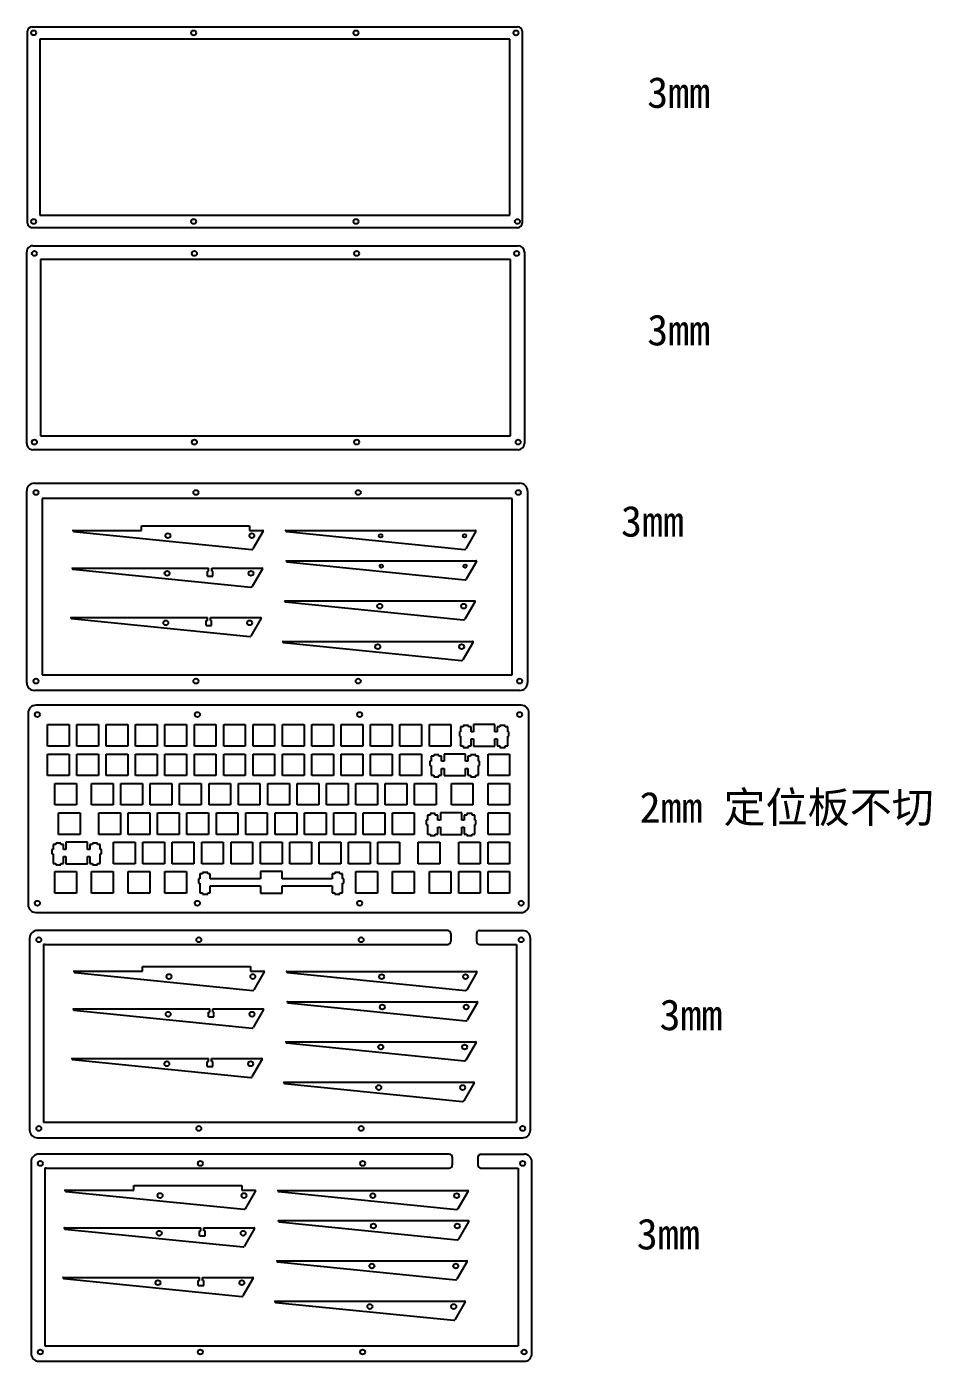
# Model space of a CAD drawing. Extents: x -401 to 1070, y -422 to 1263.
# Drawn here: x 0 to 586, y 398 to 1263 of the extents above; entities that cross this region are included whole.
import ezdxf

# ---------------------------------------------------------------- set-up
doc = ezdxf.new("R2010")
doc.units = 0
doc.header["$MEASUREMENT"] = 0

msp = doc.modelspace()

# ---------------------------------------------------------------- linework, layer by layer
at = {"color": 0}
for p, q in [((0.1, 1135.69), (0.1, 1260)), ((3.1, 1263), (317.91, 1263)), ((8.1, 1255), (8.1, 1197.85)), ((312.9, 1255), (8.1, 1255)), ((312.9, 1140.7), (312.9, 1255)), ((320.91, 1260), (320.91, 1135.69)), ((8.1, 1197.85), (8.1, 1197.85)), ((8.1, 1197.85), (8.1, 1159.75)), ((8.1, 1159.75), (8.1, 1159.75)), ((8.1, 1159.75), (8.1, 1140.7)), ((8.1, 1140.7), (312.9, 1140.7)), ((317.91, 1132.69), (3.1, 1132.69)), ((8.57, 1112), (8.57, 1054.85)), ((313.37, 1112), (8.57, 1112)), ((313.37, 997.7), (313.37, 1112)), ((8.57, 1054.85), (8.57, 1054.85)), ((8.57, 1054.85), (8.57, 1016.75)), ((8.57, 1016.75), (8.57, 1016.75)), ((8.57, 1016.75), (8.57, 997.7)), ((8.57, 997.7), (313.37, 997.7)), ((9.57, 957), (9.57, 899.85)), ((314.37, 957), (9.57, 957)), ((314.37, 842.7), (314.37, 957)), ((9.57, 899.85), (9.57, 899.85)), ((9.57, 899.85), (9.57, 861.75)), ((9.57, 861.75), (9.57, 861.75)), ((9.57, 861.75), (9.57, 842.7)), ((9.57, 842.7), (314.37, 842.7)), ((13.05, 810.47), (27.04, 810.47)), ((13.05, 796.48), (13.05, 810.47)), ((27.04, 810.47), (27.04, 796.48)), ((32.1, 810.47), (46.09, 810.47)), ((32.1, 796.48), (32.1, 810.47)), ((46.09, 810.47), (46.09, 796.48)), ((51.15, 810.47), (65.14, 810.47)), ((51.15, 796.48), (51.15, 810.47)), ((65.14, 810.47), (65.14, 796.48)), ((70.2, 810.47), (84.19, 810.47)), ((70.2, 796.48), (70.2, 810.47)), ((84.19, 810.47), (84.19, 796.48)), ((89.25, 810.47), (103.24, 810.47)), ((89.25, 796.48), (89.25, 810.47)), ((103.24, 810.47), (103.24, 796.48)), ((108.3, 810.47), (122.29, 810.47)), ((108.3, 796.48), (108.3, 810.47)), ((122.29, 810.47), (122.29, 796.48)), ((127.35, 810.47), (141.34, 810.47)), ((127.35, 796.48), (127.35, 810.47)), ((141.34, 810.47), (141.34, 796.48)), ((146.4, 810.47), (160.39, 810.47)), ((146.4, 796.48), (146.4, 810.47)), ((160.39, 810.47), (160.39, 796.48)), ((165.45, 810.47), (179.44, 810.47)), ((165.45, 796.48), (165.45, 810.47)), ((179.44, 810.47), (179.44, 796.48)), ((184.5, 810.47), (198.49, 810.47)), ((184.5, 796.48), (184.5, 810.47)), ((198.49, 810.47), (198.49, 796.48)), ((203.55, 810.47), (217.54, 810.47)), ((203.55, 796.48), (203.55, 810.47)), ((217.54, 810.47), (217.54, 796.48)), ((222.6, 810.47), (236.59, 810.47)), ((222.6, 796.48), (222.6, 810.47)), ((236.59, 810.47), (236.59, 796.48)), ((241.65, 810.47), (255.64, 810.47)), ((241.65, 796.48), (241.65, 810.47)), ((255.64, 810.47), (255.64, 796.48)), ((260.7, 810.47), (274.69, 810.47)), ((260.7, 796.48), (260.7, 810.47)), ((274.69, 810.47), (274.69, 796.48)), ((281, 805.77), (280.17, 805.77)), ((280.17, 805.77), (280.17, 802.98)), ((282.72, 809), (281, 809)), ((281, 809), (281, 805.77)), ((286.01, 809.92), (282.72, 809.92)), ((282.72, 809.92), (282.72, 809)), ((286.01, 809), (286.01, 809.92)), ((287.74, 809), (286.01, 809)), ((287.74, 805.77), (287.74, 809)), ((289.27, 805.77), (287.74, 805.77)), ((289.27, 810.47), (289.27, 805.77)), ((303.26, 810.47), (289.27, 810.47)), ((303.26, 805.77), (303.26, 810.47)), ((304.8, 805.77), (303.26, 805.77)), ((306.52, 809), (304.8, 809)), ((304.8, 809), (304.8, 805.77)), ((309.81, 809.92), (306.52, 809.92)), ((306.52, 809.92), (306.52, 809)), ((309.81, 809), (309.81, 809.92)), ((311.54, 809), (309.81, 809)), ((311.54, 805.77), (311.54, 809)), ((312.36, 805.77), (311.54, 805.77)), ((312.36, 802.98), (312.36, 805.77)), ((27.04, 796.48), (13.05, 796.48)), ((46.09, 796.48), (32.1, 796.48)), ((65.14, 796.48), (51.15, 796.48)), ((84.19, 796.48), (70.2, 796.48)), ((103.24, 796.48), (89.25, 796.48)), ((122.29, 796.48), (108.3, 796.48)), ((141.34, 796.48), (127.35, 796.48)), ((160.39, 796.48), (146.4, 796.48)), ((179.44, 796.48), (165.45, 796.48)), ((198.49, 796.48), (184.5, 796.48)), ((217.54, 796.48), (203.55, 796.48)), ((236.59, 796.48), (222.6, 796.48)), ((255.64, 796.48), (241.65, 796.48)), ((274.69, 796.48), (260.7, 796.48)), ((280.17, 802.98), (281, 802.98)), ((281, 802.98), (281, 796.71)), ((281, 796.71), (282.72, 796.71)), ((282.72, 796.71), (282.72, 795.73)), ((286.01, 795.73), (286.01, 796.71)), ((286.01, 796.71), (287.74, 796.71)), ((287.74, 796.71), (287.74, 801.18)), ((287.74, 801.18), (289.27, 801.18)), ((289.27, 801.18), (289.27, 796.48)), ((289.27, 796.48), (303.26, 796.48)), ((303.26, 796.48), (303.26, 801.18)), ((303.26, 801.18), (304.8, 801.18)), ((304.8, 801.18), (304.8, 796.71)), ((304.8, 796.71), (306.52, 796.71)), ((306.52, 796.71), (306.52, 795.73)), ((309.81, 795.73), (309.81, 796.71)), ((309.81, 796.71), (311.54, 796.71)), ((311.54, 796.71), (311.54, 802.98)), ((311.54, 802.98), (312.36, 802.98)), ((13.05, 791.42), (27.04, 791.42)), ((13.05, 777.43), (13.05, 791.42)), ((27.04, 791.42), (27.04, 777.43)), ((32.1, 791.42), (46.09, 791.42)), ((32.1, 777.43), (32.1, 791.42)), ((46.09, 791.42), (46.09, 777.43)), ((51.15, 791.42), (65.14, 791.42)), ((51.15, 777.43), (51.15, 791.42)), ((65.14, 791.42), (65.14, 777.43)), ((70.2, 791.42), (84.19, 791.42)), ((70.2, 777.43), (70.2, 791.42)), ((84.19, 791.42), (84.19, 777.43)), ((89.25, 791.42), (103.24, 791.42)), ((89.25, 777.43), (89.25, 791.42)), ((103.24, 791.42), (103.24, 777.43)), ((108.3, 791.42), (122.29, 791.42)), ((108.3, 777.43), (108.3, 791.42)), ((122.29, 791.42), (122.29, 777.43)), ((127.35, 791.42), (141.34, 791.42)), ((127.35, 777.43), (127.35, 791.42)), ((141.34, 791.42), (141.34, 777.43)), ((146.4, 791.42), (160.39, 791.42)), ((146.4, 777.43), (146.4, 791.42)), ((160.39, 791.42), (160.39, 777.43)), ((165.45, 791.42), (179.44, 791.42)), ((165.45, 777.43), (165.45, 791.42)), ((179.44, 791.42), (179.44, 777.43)), ((184.5, 791.42), (198.49, 791.42)), ((184.5, 777.43), (184.5, 791.42)), ((198.49, 791.42), (198.49, 777.43)), ((203.55, 791.42), (217.54, 791.42)), ((203.55, 777.43), (203.55, 791.42)), ((217.54, 791.42), (217.54, 777.43)), ((222.6, 791.42), (236.59, 791.42)), ((222.6, 777.43), (222.6, 791.42)), ((236.59, 791.42), (236.59, 777.43)), ((241.65, 791.42), (255.64, 791.42)), ((241.65, 777.43), (241.65, 791.42)), ((255.64, 791.42), (255.64, 777.43)), ((263.67, 789.95), (261.95, 789.95)), ((261.95, 789.95), (261.95, 786.72)), ((266.96, 790.87), (263.67, 790.87)), ((263.67, 790.87), (263.67, 789.95)), ((266.96, 789.95), (266.96, 790.87)), ((268.69, 789.95), (266.96, 789.95)), ((268.69, 786.72), (268.69, 789.95)), ((270.22, 791.42), (270.22, 786.72)), ((284.21, 791.42), (270.22, 791.42)), ((282.72, 795.73), (286.01, 795.73)), ((284.21, 786.72), (284.21, 791.42)), ((287.47, 789.95), (285.75, 789.95)), ((285.75, 789.95), (285.75, 786.72)), ((290.76, 790.87), (287.47, 790.87)), ((287.47, 790.87), (287.47, 789.95)), ((290.76, 789.95), (290.76, 790.87)), ((292.49, 789.95), (290.76, 789.95)), ((292.49, 786.72), (292.49, 789.95)), ((298.8, 791.42), (312.79, 791.42)), ((298.8, 777.43), (298.8, 791.42)), ((306.52, 795.73), (309.81, 795.73)), ((312.79, 791.42), (312.79, 777.43)), ((261.95, 786.72), (261.12, 786.72)), ((261.12, 786.72), (261.12, 783.93)), ((261.12, 783.93), (261.95, 783.93)), ((261.95, 783.93), (261.95, 777.66)), ((270.22, 786.72), (268.69, 786.72)), ((268.69, 777.66), (268.69, 782.13)), ((268.69, 782.13), (270.22, 782.13)), ((270.22, 782.13), (270.22, 777.43)), ((285.75, 786.72), (284.21, 786.72)), ((284.21, 777.43), (284.21, 782.13)), ((284.21, 782.13), (285.75, 782.13)), ((285.75, 782.13), (285.75, 777.66)), ((293.31, 786.72), (292.49, 786.72)), ((292.49, 777.66), (292.49, 783.93)), ((292.49, 783.93), (293.31, 783.93)), ((293.31, 783.93), (293.31, 786.72)), ((27.04, 777.43), (13.05, 777.43)), ((17.81, 772.37), (31.8, 772.37)), ((17.81, 758.38), (17.81, 772.37)), ((31.8, 772.37), (31.8, 758.38)), ((46.09, 777.43), (32.1, 777.43)), ((41.62, 772.37), (55.61, 772.37)), ((41.62, 758.38), (41.62, 772.37)), ((65.14, 777.43), (51.15, 777.43)), ((55.61, 772.37), (55.61, 758.38)), ((60.67, 772.37), (74.66, 772.37)), ((60.67, 758.38), (60.67, 772.37)), ((84.19, 777.43), (70.2, 777.43)), ((74.66, 772.37), (74.66, 758.38)), ((79.72, 772.37), (93.71, 772.37)), ((79.72, 758.38), (79.72, 772.37)), ((103.24, 777.43), (89.25, 777.43)), ((93.71, 772.37), (93.71, 758.38)), ((98.77, 772.37), (112.76, 772.37)), ((98.77, 758.38), (98.77, 772.37)), ((122.29, 777.43), (108.3, 777.43)), ((112.76, 772.37), (112.76, 758.38)), ((117.82, 772.37), (131.81, 772.37)), ((117.82, 758.38), (117.82, 772.37)), ((141.34, 777.43), (127.35, 777.43)), ((131.81, 772.37), (131.81, 758.38)), ((136.87, 772.37), (150.86, 772.37)), ((136.87, 758.38), (136.87, 772.37)), ((160.39, 777.43), (146.4, 777.43)), ((150.86, 772.37), (150.86, 758.38)), ((155.92, 772.37), (169.91, 772.37)), ((155.92, 758.38), (155.92, 772.37)), ((179.44, 777.43), (165.45, 777.43)), ((169.91, 772.37), (169.91, 758.38)), ((174.97, 772.37), (188.96, 772.37)), ((174.97, 758.38), (174.97, 772.37)), ((198.49, 777.43), (184.5, 777.43)), ((188.96, 772.37), (188.96, 758.38)), ((194.02, 772.37), (208.01, 772.37)), ((194.02, 758.38), (194.02, 772.37)), ((217.54, 777.43), (203.55, 777.43)), ((208.01, 772.37), (208.01, 758.38)), ((213.07, 772.37), (227.06, 772.37)), ((213.07, 758.38), (213.07, 772.37)), ((236.59, 777.43), (222.6, 777.43)), ((227.06, 772.37), (227.06, 758.38)), ((232.12, 772.37), (246.11, 772.37)), ((232.12, 758.38), (232.12, 772.37)), ((255.64, 777.43), (241.65, 777.43)), ((246.11, 772.37), (246.11, 758.38)), ((251.17, 772.37), (265.16, 772.37)), ((251.17, 758.38), (251.17, 772.37)), ((261.95, 777.66), (263.67, 777.66)), ((263.67, 777.66), (263.67, 776.68)), ((263.67, 776.68), (266.96, 776.68)), ((265.16, 772.37), (265.16, 758.38)), ((266.96, 776.68), (266.96, 777.66)), ((266.96, 777.66), (268.69, 777.66)), ((270.22, 777.43), (284.21, 777.43)), ((274.98, 772.37), (288.97, 772.37)), ((274.98, 758.38), (274.98, 772.37)), ((285.75, 777.66), (287.47, 777.66)), ((287.47, 777.66), (287.47, 776.68)), ((287.47, 776.68), (290.76, 776.68)), ((288.97, 772.37), (288.97, 758.38)), ((290.76, 776.68), (290.76, 777.66)), ((290.76, 777.66), (292.49, 777.66)), ((312.79, 777.43), (298.8, 777.43)), ((298.8, 772.37), (312.79, 772.37)), ((298.8, 758.38), (298.8, 772.37)), ((312.79, 772.37), (312.79, 758.38)), ((31.8, 758.38), (17.81, 758.38)), ((20.19, 753.32), (34.18, 753.32)), ((20.19, 739.33), (20.19, 753.32)), ((34.18, 753.32), (34.18, 739.33)), ((55.61, 758.38), (41.62, 758.38)), ((46.38, 753.32), (60.37, 753.32)), ((46.38, 739.33), (46.38, 753.32)), ((60.37, 753.32), (60.37, 739.33)), ((74.66, 758.38), (60.67, 758.38)), ((65.43, 753.32), (79.42, 753.32)), ((65.43, 739.33), (65.43, 753.32)), ((79.42, 753.32), (79.42, 739.33)), ((93.71, 758.38), (79.72, 758.38)), ((84.48, 753.32), (98.47, 753.32)), ((84.48, 739.33), (84.48, 753.32)), ((98.47, 753.32), (98.47, 739.33)), ((112.76, 758.38), (98.77, 758.38)), ((103.53, 753.32), (117.52, 753.32)), ((103.53, 739.33), (103.53, 753.32)), ((117.52, 753.32), (117.52, 739.33)), ((131.81, 758.38), (117.82, 758.38)), ((122.58, 753.32), (136.57, 753.32)), ((122.58, 739.33), (122.58, 753.32)), ((136.57, 753.32), (136.57, 739.33)), ((150.86, 758.38), (136.87, 758.38)), ((141.63, 753.32), (155.62, 753.32)), ((141.63, 739.33), (141.63, 753.32)), ((155.62, 753.32), (155.62, 739.33)), ((169.91, 758.38), (155.92, 758.38)), ((160.68, 753.32), (174.67, 753.32)), ((160.68, 739.33), (160.68, 753.32)), ((174.67, 753.32), (174.67, 739.33)), ((188.96, 758.38), (174.97, 758.38)), ((179.73, 753.32), (193.72, 753.32)), ((179.73, 739.33), (179.73, 753.32)), ((193.72, 753.32), (193.72, 739.33)), ((208.01, 758.38), (194.02, 758.38)), ((198.78, 753.32), (212.77, 753.32)), ((198.78, 739.33), (198.78, 753.32)), ((212.77, 753.32), (212.77, 739.33)), ((227.06, 758.38), (213.07, 758.38)), ((217.83, 753.32), (231.82, 753.32)), ((217.83, 739.33), (217.83, 753.32)), ((231.82, 753.32), (231.82, 739.33)), ((246.11, 758.38), (232.12, 758.38)), ((236.88, 753.32), (250.87, 753.32)), ((236.88, 739.33), (236.88, 753.32)), ((250.87, 753.32), (250.87, 739.33)), ((265.16, 758.38), (251.17, 758.38)), ((267.84, 753.32), (267.84, 748.62)), ((281.83, 753.32), (267.84, 753.32)), ((288.97, 758.38), (274.98, 758.38)), ((281.83, 748.62), (281.83, 753.32)), ((312.79, 758.38), (298.8, 758.38)), ((298.8, 753.32), (312.79, 753.32)), ((298.8, 739.33), (298.8, 753.32)), ((312.79, 753.32), (312.79, 739.33)), ((259.57, 748.62), (258.74, 748.62)), ((258.74, 748.62), (258.74, 745.83)), ((258.74, 745.83), (259.57, 745.83)), ((261.29, 751.85), (259.57, 751.85)), ((259.57, 751.85), (259.57, 748.62)), ((259.57, 745.83), (259.57, 739.56)), ((264.58, 752.77), (261.29, 752.77)), ((261.29, 752.77), (261.29, 751.85)), ((264.58, 751.85), (264.58, 752.77)), ((266.31, 751.85), (264.58, 751.85)), ((266.31, 748.62), (266.31, 751.85)), ((267.84, 748.62), (266.31, 748.62)), ((283.37, 748.62), (281.83, 748.62)), ((285.09, 751.85), (283.37, 751.85)), ((283.37, 751.85), (283.37, 748.62)), ((288.38, 752.77), (285.09, 752.77)), ((285.09, 752.77), (285.09, 751.85)), ((288.38, 751.85), (288.38, 752.77)), ((290.11, 751.85), (288.38, 751.85)), ((290.11, 748.62), (290.11, 751.85)), ((290.93, 748.62), (290.11, 748.62)), ((290.11, 739.56), (290.11, 745.83)), ((290.11, 745.83), (290.93, 745.83)), ((290.93, 745.83), (290.93, 748.62)), ((34.18, 739.33), (20.19, 739.33)), ((60.37, 739.33), (46.38, 739.33)), ((79.42, 739.33), (65.43, 739.33)), ((98.47, 739.33), (84.48, 739.33)), ((117.52, 739.33), (103.53, 739.33)), ((136.57, 739.33), (122.58, 739.33)), ((155.62, 739.33), (141.63, 739.33)), ((174.67, 739.33), (160.68, 739.33)), ((193.72, 739.33), (179.73, 739.33)), ((212.77, 739.33), (198.78, 739.33)), ((231.82, 739.33), (217.83, 739.33)), ((250.87, 739.33), (236.88, 739.33)), ((259.57, 739.56), (261.29, 739.56)), ((261.29, 739.56), (261.29, 738.58)), ((261.29, 738.58), (264.58, 738.58)), ((264.58, 738.58), (264.58, 739.56)), ((264.58, 739.56), (266.31, 739.56)), ((266.31, 739.56), (266.31, 744.03)), ((266.31, 744.03), (267.84, 744.03)), ((267.84, 744.03), (267.84, 739.33)), ((267.84, 739.33), (281.83, 739.33)), ((281.83, 739.33), (281.83, 744.03)), ((281.83, 744.03), (283.37, 744.03)), ((283.37, 744.03), (283.37, 739.56)), ((283.37, 739.56), (285.09, 739.56)), ((285.09, 739.56), (285.09, 738.58)), ((285.09, 738.58), (288.38, 738.58)), ((288.38, 738.58), (288.38, 739.56)), ((288.38, 739.56), (290.11, 739.56)), ((312.79, 739.33), (298.8, 739.33)), ((16.68, 729.57), (15.85, 729.57)), ((15.85, 729.57), (15.85, 726.78)), ((18.4, 732.8), (16.68, 732.8)), ((16.68, 732.8), (16.68, 729.57)), ((21.69, 733.72), (18.4, 733.72)), ((18.4, 733.72), (18.4, 732.8)), ((21.69, 732.8), (21.69, 733.72)), ((23.42, 732.8), (21.69, 732.8)), ((23.42, 729.57), (23.42, 732.8)), ((24.95, 729.57), (23.42, 729.57)), ((24.95, 734.27), (24.95, 729.57)), ((38.94, 734.27), (24.95, 734.27)), ((38.94, 729.57), (38.94, 734.27)), ((40.48, 729.57), (38.94, 729.57)), ((42.2, 732.8), (40.48, 732.8)), ((40.48, 732.8), (40.48, 729.57)), ((45.49, 733.72), (42.2, 733.72)), ((42.2, 733.72), (42.2, 732.8)), ((45.49, 732.8), (45.49, 733.72)), ((47.22, 732.8), (45.49, 732.8)), ((47.22, 729.57), (47.22, 732.8)), ((48.04, 729.57), (47.22, 729.57)), ((48.04, 726.78), (48.04, 729.57)), ((55.91, 734.27), (69.9, 734.27)), ((55.91, 720.28), (55.91, 734.27)), ((69.9, 734.27), (69.9, 720.28)), ((74.96, 734.27), (88.95, 734.27)), ((74.96, 720.28), (74.96, 734.27)), ((88.95, 734.27), (88.95, 720.28)), ((94.01, 734.27), (108, 734.27)), ((94.01, 720.28), (94.01, 734.27)), ((108, 734.27), (108, 720.28)), ((113.06, 734.27), (127.05, 734.27)), ((113.06, 720.28), (113.06, 734.27)), ((127.05, 734.27), (127.05, 720.28)), ((132.11, 734.27), (146.1, 734.27)), ((132.11, 720.28), (132.11, 734.27)), ((146.1, 734.27), (146.1, 720.28)), ((151.16, 734.27), (165.15, 734.27)), ((151.16, 720.28), (151.16, 734.27)), ((165.15, 734.27), (165.15, 720.28)), ((170.21, 734.27), (184.2, 734.27)), ((170.21, 720.28), (170.21, 734.27)), ((184.2, 734.27), (184.2, 720.28)), ((189.26, 734.27), (203.25, 734.27)), ((189.26, 720.28), (189.26, 734.27)), ((203.25, 734.27), (203.25, 720.28)), ((208.31, 734.27), (222.3, 734.27)), ((208.31, 720.28), (208.31, 734.27)), ((222.3, 734.27), (222.3, 720.28)), ((227.36, 734.27), (241.35, 734.27)), ((227.36, 720.28), (227.36, 734.27)), ((241.35, 734.27), (241.35, 720.28)), ((253.55, 734.27), (267.54, 734.27)), ((253.55, 720.28), (253.55, 734.27)), ((267.54, 734.27), (267.54, 720.28)), ((279.75, 734.27), (293.74, 734.27)), ((279.75, 720.28), (279.75, 734.27)), ((293.74, 734.27), (293.74, 720.28)), ((298.8, 734.27), (312.79, 734.27)), ((298.8, 720.28), (298.8, 734.27)), ((312.79, 734.27), (312.79, 720.28)), ((15.85, 726.78), (16.68, 726.78)), ((16.68, 726.78), (16.68, 720.51)), ((16.68, 720.51), (18.4, 720.51)), ((18.4, 720.51), (18.4, 719.53)), ((18.4, 719.53), (21.69, 719.53)), ((21.69, 719.53), (21.69, 720.51)), ((21.69, 720.51), (23.42, 720.51)), ((23.42, 720.51), (23.42, 724.98)), ((23.42, 724.98), (24.95, 724.98)), ((24.95, 724.98), (24.95, 720.28)), ((24.95, 720.28), (38.94, 720.28)), ((38.94, 720.28), (38.94, 724.98)), ((38.94, 724.98), (40.48, 724.98)), ((40.48, 724.98), (40.48, 720.51)), ((40.48, 720.51), (42.2, 720.51)), ((42.2, 720.51), (42.2, 719.53)), ((42.2, 719.53), (45.49, 719.53)), ((45.49, 719.53), (45.49, 720.51)), ((45.49, 720.51), (47.22, 720.51)), ((47.22, 720.51), (47.22, 726.78)), ((47.22, 726.78), (48.04, 726.78)), ((69.9, 720.28), (55.91, 720.28)), ((88.95, 720.28), (74.96, 720.28)), ((108, 720.28), (94.01, 720.28)), ((127.05, 720.28), (113.06, 720.28)), ((146.1, 720.28), (132.11, 720.28)), ((165.15, 720.28), (151.16, 720.28)), ((184.2, 720.28), (170.21, 720.28)), ((203.25, 720.28), (189.26, 720.28)), ((222.3, 720.28), (208.31, 720.28)), ((241.35, 720.28), (227.36, 720.28)), ((267.54, 720.28), (253.55, 720.28)), ((293.74, 720.28), (279.75, 720.28)), ((312.79, 720.28), (298.8, 720.28)), ((17.81, 715.22), (31.8, 715.22)), ((17.81, 701.23), (17.81, 715.22)), ((31.8, 715.22), (31.8, 701.23)), ((41.62, 715.22), (55.61, 715.22)), ((41.62, 701.23), (41.62, 715.22)), ((55.61, 715.22), (55.61, 701.23)), ((65.43, 715.22), (79.42, 715.22)), ((65.43, 701.23), (65.43, 715.22)), ((79.42, 715.22), (79.42, 701.23)), ((89.25, 715.22), (103.24, 715.22)), ((89.25, 701.23), (89.25, 715.22)), ((103.24, 715.22), (103.24, 701.23)), ((111.92, 710.52), (111.1, 710.52)), ((111.1, 710.52), (111.1, 707.73)), ((113.65, 713.75), (111.92, 713.75)), ((111.92, 713.75), (111.92, 710.52)), ((116.94, 714.67), (113.65, 714.67)), ((113.65, 714.67), (113.65, 713.75)), ((116.94, 713.75), (116.94, 714.67)), ((118.66, 713.75), (116.94, 713.75)), ((118.66, 710.52), (118.66, 713.75)), ((151.16, 710.52), (118.66, 710.52)), ((151.16, 715.22), (151.16, 710.52)), ((165.15, 715.22), (151.16, 715.22)), ((165.15, 710.52), (165.15, 715.22)), ((197.65, 710.52), (165.15, 710.52)), ((199.37, 713.75), (197.65, 713.75)), ((197.65, 713.75), (197.65, 710.52)), ((202.66, 714.67), (199.37, 714.67)), ((199.37, 714.67), (199.37, 713.75)), ((202.66, 713.75), (202.66, 714.67)), ((204.39, 713.75), (202.66, 713.75)), ((204.39, 710.52), (204.39, 713.75)), ((205.21, 710.52), (204.39, 710.52)), ((205.21, 707.73), (205.21, 710.52)), ((213.07, 715.22), (227.06, 715.22)), ((213.07, 701.23), (213.07, 715.22)), ((227.06, 715.22), (227.06, 701.23)), ((236.88, 715.22), (250.87, 715.22)), ((236.88, 701.23), (236.88, 715.22)), ((250.87, 715.22), (250.87, 701.23)), ((260.7, 715.22), (274.69, 715.22)), ((260.7, 701.23), (260.7, 715.22)), ((274.69, 715.22), (274.69, 701.23)), ((279.75, 715.22), (293.74, 715.22)), ((279.75, 701.23), (279.75, 715.22)), ((293.74, 715.22), (293.74, 701.23)), ((298.8, 715.22), (312.79, 715.22)), ((298.8, 701.23), (298.8, 715.22)), ((312.79, 715.22), (312.79, 701.23)), ((31.8, 701.23), (17.81, 701.23)), ((55.61, 701.23), (41.62, 701.23)), ((79.42, 701.23), (65.43, 701.23)), ((103.24, 701.23), (89.25, 701.23)), ((111.1, 707.73), (111.92, 707.73)), ((111.92, 707.73), (111.92, 701.46)), ((111.92, 701.46), (113.65, 701.46)), ((113.65, 701.46), (113.65, 700.48)), ((116.94, 700.48), (116.94, 701.46)), ((116.94, 701.46), (118.66, 701.46)), ((118.66, 701.46), (118.66, 705.93)), ((118.66, 705.93), (151.16, 705.93)), ((151.16, 705.93), (151.16, 701.23)), ((151.16, 701.23), (165.15, 701.23)), ((165.15, 701.23), (165.15, 705.93)), ((165.15, 705.93), (197.65, 705.93)), ((197.65, 705.93), (197.65, 701.46)), ((197.65, 701.46), (199.37, 701.46)), ((199.37, 701.46), (199.37, 700.48)), ((202.66, 700.48), (202.66, 701.46)), ((202.66, 701.46), (204.39, 701.46)), ((204.39, 701.46), (204.39, 707.73)), ((204.39, 707.73), (205.21, 707.73)), ((227.06, 701.23), (213.07, 701.23)), ((250.87, 701.23), (236.88, 701.23)), ((274.69, 701.23), (260.7, 701.23)), ((293.74, 701.23), (279.75, 701.23)), ((312.79, 701.23), (298.8, 701.23)), ((113.65, 700.48), (116.94, 700.48)), ((199.37, 700.48), (202.66, 700.48))]:
    msp.add_line(p, q, dxfattribs=at)
at = {"linetype": 'Continuous'}
for p, q in [((-0.44, 992.69), (-0.44, 1117)), ((3.56, 1121), (318.37, 1121)), ((322.37, 1117), (322.37, 992.69)), ((318.37, 988.69), (3.56, 988.69)), ((-0.44, 837.69), (-0.44, 962)), ((4.56, 967), (319.37, 967)), ((324.37, 962), (324.37, 837.69)), ((319.37, 832.69), (4.56, 832.69)), ((320.32, 823), (5.51, 823)), ((0.51, 818), (0.51, 693.69)), ((325.32, 693.69), (325.32, 818)), ((5.51, 688.69), (320.32, 688.69)), ((272.61, 677), (6.46, 677)), ((274.61, 675), (274.61, 670)), ((291.25, 675), (291.25, 670)), ((293.25, 677), (321.27, 677)), ((1.46, 672), (1.46, 547.69)), ((11.46, 668), (10.46, 668)), ((10.46, 668), (10.46, 667)), ((11.46, 668), (272.61, 668)), ((293.25, 668), (317.26, 668)), ((326.27, 547.69), (326.27, 672)), ((10.46, 552.7), (11.46, 552.7)), ((316.26, 552.7), (317.26, 552.7)), ((6.46, 542.69), (321.27, 542.69)), ((273.56, 532), (7.41, 532)), ((275.56, 530), (275.56, 525)), ((292.2, 530), (292.2, 525)), ((294.2, 532), (322.22, 532)), ((2.41, 527), (2.41, 402.69)), ((12.41, 523), (11.41, 523)), ((11.41, 523), (11.41, 522)), ((12.41, 523), (273.56, 523)), ((294.2, 523), (318.21, 523)), ((327.22, 402.69), (327.22, 527)), ((11.41, 407.7), (12.41, 407.7)), ((317.21, 407.7), (318.21, 407.7)), ((7.41, 397.69), (322.22, 397.69))]:
    msp.add_line(p, q, dxfattribs=at)
for p, q in [((29.51, 936.25), (29.71, 935.9)), ((29.61, 936.42), (74.11, 936.42)), ((30.01, 935.71), (145.57, 924.05)), ((74.11, 936.42), (74.11, 939.42)), ((74.11, 939.42), (144.11, 939.42)), ((144.11, 939.42), (144.11, 936.42)), ((144.11, 936.42), (152.74, 936.42)), ((152.99, 935.99), (146.31, 924.43)), ((167.47, 936.18), (167.67, 935.83)), ((167.57, 936.35), (290.7, 936.35)), ((167.97, 935.63), (283.53, 923.98)), ((290.95, 935.92), (284.28, 924.36)), ((28.98, 911.84), (29.18, 911.49)), ((29.08, 912.01), (117.58, 912.01)), ((29.48, 911.29), (145.04, 899.64)), ((116.78, 906.81), (116.78, 910.01)), ((116.78, 910.01), (117.58, 910.01)), ((117.58, 910.01), (117.58, 912.01)), ((119.58, 912.01), (152.2, 912.01)), ((119.58, 910.01), (119.58, 912.01)), ((120.38, 910.01), (119.58, 910.01)), ((120.38, 906.81), (120.38, 910.01)), ((152.45, 911.58), (145.78, 900.02)), ((167.85, 916.53), (168.05, 916.18)), ((167.95, 916.7), (291.08, 916.7)), ((168.35, 915.99), (283.91, 904.33)), ((291.33, 916.27), (284.66, 904.71)), ((116.78, 906.81), (120.38, 906.81)), ((166.88, 890.58), (167.09, 890.23)), ((166.98, 890.76), (290.11, 890.76)), ((167.38, 890.04), (282.94, 878.38)), ((290.36, 890.32), (283.69, 878.77)), ((28.13, 879.74), (28.34, 879.39)), ((28.23, 879.91), (116.73, 879.91)), ((28.63, 879.2), (144.19, 867.54)), ((115.93, 874.71), (115.93, 877.91)), ((115.93, 877.91), (116.73, 877.91)), ((115.93, 874.71), (119.53, 874.71)), ((116.73, 877.91), (116.73, 879.91)), ((118.73, 879.91), (151.36, 879.91)), ((118.73, 877.91), (118.73, 879.91)), ((119.53, 877.91), (118.73, 877.91)), ((119.53, 874.71), (119.53, 877.91)), ((151.61, 879.48), (144.94, 867.92)), ((165.58, 864.28), (165.78, 863.93)), ((165.68, 864.46), (288.8, 864.46)), ((166.08, 863.74), (281.63, 852.08)), ((289.05, 864.02), (282.38, 852.47)), ((10.46, 667), (10.46, 552.7)), ((317.26, 668), (317.26, 552.7)), ((30.17, 650.4), (30.37, 650.05)), ((30.27, 650.58), (74.77, 650.58)), ((30.67, 649.86), (146.23, 638.21)), ((74.77, 650.58), (74.77, 653.58)), ((74.77, 653.58), (144.77, 653.58)), ((144.77, 653.58), (144.77, 650.58)), ((144.77, 650.58), (153.4, 650.58)), ((153.65, 650.14), (146.98, 638.59)), ((168.13, 650.33), (168.34, 649.98)), ((168.23, 650.51), (291.36, 650.51)), ((168.64, 649.79), (284.19, 638.13)), ((291.61, 650.07), (284.94, 638.52)), ((29.64, 625.99), (29.84, 625.64)), ((29.74, 626.16), (118.24, 626.16)), ((30.14, 625.45), (145.7, 613.79)), ((117.44, 620.96), (117.44, 624.16)), ((117.44, 624.16), (118.24, 624.16)), ((118.24, 624.16), (118.24, 626.16)), ((120.24, 626.16), (152.87, 626.16)), ((120.24, 624.16), (120.24, 626.16)), ((121.04, 624.16), (120.24, 624.16)), ((121.04, 620.96), (121.04, 624.16)), ((153.12, 625.73), (146.45, 614.18)), ((168.51, 630.69), (168.72, 630.34)), ((168.61, 630.86), (291.74, 630.86)), ((169.02, 630.14), (284.57, 618.49)), ((291.99, 630.43), (285.32, 618.87)), ((117.44, 620.96), (121.04, 620.96)), ((167.55, 604.74), (167.75, 604.39)), ((167.65, 604.91), (290.77, 604.91)), ((168.05, 604.19), (283.6, 592.54)), ((291.02, 604.48), (284.35, 592.92)), ((28.8, 593.9), (29, 593.55)), ((28.9, 594.07), (117.39, 594.07)), ((29.3, 593.35), (144.85, 581.7)), ((116.59, 588.87), (116.59, 592.07)), ((116.59, 592.07), (117.39, 592.07)), ((116.59, 588.87), (120.19, 588.87)), ((117.39, 592.07), (117.39, 594.07)), ((119.39, 594.07), (152.02, 594.07)), ((119.39, 592.07), (119.39, 594.07)), ((120.19, 592.07), (119.39, 592.07)), ((120.19, 588.87), (120.19, 592.07)), ((152.27, 593.64), (145.6, 582.08)), ((166.24, 578.44), (166.44, 578.09)), ((166.34, 578.61), (289.47, 578.61)), ((166.74, 577.9), (282.3, 566.24)), ((289.72, 578.18), (283.04, 566.62)), ((11.46, 552.7), (316.26, 552.7)), ((11.41, 522), (11.41, 407.7)), ((318.21, 523), (318.21, 407.7)), ((69.01, 508.6), (69.01, 511.6)), ((69.01, 511.6), (139.01, 511.6)), ((139.01, 511.6), (139.01, 508.6)), ((24.41, 508.43), (24.61, 508.08)), ((24.51, 508.6), (69.01, 508.6)), ((24.91, 507.89), (140.47, 496.23)), ((139.01, 508.6), (147.64, 508.6)), ((147.89, 508.17), (141.22, 496.61)), ((162.37, 508.36), (162.57, 508.01)), ((162.47, 508.53), (285.6, 508.53)), ((162.87, 507.81), (278.43, 496.16)), ((285.85, 508.1), (279.18, 496.54)), ((162.75, 488.71), (162.95, 488.36)), ((162.85, 488.88), (285.98, 488.88)), ((163.25, 488.17), (278.81, 476.51)), ((286.23, 488.45), (279.56, 476.9)), ((23.88, 484.02), (24.08, 483.67)), ((23.98, 484.19), (112.48, 484.19)), ((24.38, 483.47), (139.94, 471.82)), ((111.68, 478.99), (111.68, 482.19)), ((111.68, 482.19), (112.48, 482.19)), ((111.68, 478.99), (115.28, 478.99)), ((112.48, 482.19), (112.48, 484.19)), ((114.48, 484.19), (147.11, 484.19)), ((114.48, 482.19), (114.48, 484.19)), ((115.28, 482.19), (114.48, 482.19)), ((115.28, 478.99), (115.28, 482.19)), ((147.36, 483.76), (140.68, 472.2)), ((161.78, 462.76), (161.99, 462.41)), ((161.88, 462.94), (285.01, 462.94)), ((162.29, 462.22), (277.84, 450.56)), ((285.26, 462.5), (278.59, 450.95)), ((23.03, 451.92), (23.24, 451.57)), ((23.13, 452.09), (111.63, 452.09)), ((23.53, 451.38), (139.09, 439.72)), ((110.83, 446.89), (110.83, 450.09)), ((110.83, 450.09), (111.63, 450.09)), ((111.63, 450.09), (111.63, 452.09)), ((113.63, 452.09), (146.26, 452.09)), ((113.63, 450.09), (113.63, 452.09)), ((114.43, 450.09), (113.63, 450.09)), ((114.43, 446.89), (114.43, 450.09)), ((146.51, 451.66), (139.84, 440.11)), ((110.83, 446.89), (114.43, 446.89)), ((160.48, 436.46), (160.68, 436.11)), ((160.58, 436.64), (283.7, 436.64)), ((160.98, 435.92), (276.53, 424.27)), ((283.95, 436.2), (277.28, 424.65)), ((12.41, 407.7), (317.21, 407.7))]:
    msp.add_line(p, q)
for centre, radius in [((4.1, 1259), 1.59), ((107.87, 1259), 1.6), ((213.13, 1259), 1.6), ((316.9, 1259), 1.6), ((4.1, 1136.69), 1.6), ((107.87, 1136.69), 1.6), ((213.13, 1136.69), 1.6), ((317.85, 1136.69), 1.6), ((4.57, 1116), 1.59), ((108.33, 1116), 1.6), ((213.6, 1116), 1.6), ((317.37, 1116), 1.6), ((4.57, 993.69), 1.6), ((108.33, 993.69), 1.6), ((213.6, 993.69), 1.6), ((318.32, 993.69), 1.6), ((5.57, 961), 1.59), ((109.33, 961), 1.6), ((214.6, 961), 1.6), ((318.37, 961), 1.6), ((5.57, 838.69), 1.6), ((109.33, 838.69), 1.6), ((214.6, 838.69), 1.6), ((319.32, 838.69), 1.6), ((6.51, 817), 1.59), ((110.28, 817), 1.6), ((110.28, 817), 1.6), ((215.55, 817), 1.6), ((319.32, 817), 1.6), ((6.51, 694.69), 1.6), ((110.28, 694.69), 1.6), ((215.55, 694.69), 1.6), ((320.27, 694.69), 1.6), ((7.46, 671), 1.59), ((111.23, 671), 1.6), ((111.23, 671), 1.6), ((216.5, 671), 1.6), ((320.27, 671), 1.6), ((7.46, 548.69), 1.6), ((111.23, 548.69), 1.6), ((216.5, 548.69), 1.6), ((321.22, 548.69), 1.6), ((8.41, 526), 1.59), ((112.18, 526), 1.6), ((112.18, 526), 1.6), ((217.45, 526), 1.6), ((321.22, 526), 1.6), ((8.41, 403.69), 1.6), ((112.18, 403.69), 1.6), ((217.45, 403.69), 1.6), ((322.17, 403.69), 1.6)]:
    msp.add_circle(centre, radius, dxfattribs=at)
for centre, radius in [((91.17, 932.98), 1.6), ((145.57, 932.98), 1.6), ((229.14, 932.91), 1.1), ((283.53, 932.91), 1.1), ((90.64, 908.57), 1.6), ((145.04, 908.57), 1.6), ((229.52, 913.26), 1.1), ((283.91, 913.26), 1.1), ((228.55, 887.31), 1.6), ((282.94, 887.31), 1.6), ((89.8, 876.47), 1.6), ((144.19, 876.47), 1.6), ((227.24, 861.01), 1.6), ((281.63, 861.01), 1.6), ((91.84, 647.13), 1.6), ((146.23, 647.13), 1.6), ((229.8, 647.06), 1.6), ((284.19, 647.06), 1.6), ((91.3, 622.72), 1.6), ((145.7, 622.72), 1.6), ((230.18, 627.42), 1.6), ((284.57, 627.42), 1.6), ((229.21, 601.47), 1.6), ((283.6, 601.47), 1.6), ((90.46, 590.63), 1.6), ((144.85, 590.63), 1.6), ((227.9, 575.17), 1.6), ((282.3, 575.17), 1.6), ((86.07, 505.16), 1.6), ((140.47, 505.16), 1.6), ((224.04, 505.09), 1.6), ((278.43, 505.09), 1.6), ((224.42, 485.44), 1.6), ((278.81, 485.44), 1.6), ((85.54, 480.75), 1.6), ((139.94, 480.75), 1.6), ((223.45, 459.49), 1.6), ((277.84, 459.49), 1.6), ((84.7, 448.65), 1.6), ((139.09, 448.65), 1.6), ((222.14, 433.19), 1.6), ((276.53, 433.19), 1.6)]:
    msp.add_circle(centre, radius)
for centre, radius, start, end in [((3.1, 1260), 3, 90.00014, 180.00014), ((317.91, 1260), 3, 0, 90), ((3.1, 1135.69), 3, 180, 270), ((317.9, 1135.69), 3, 270.02603, 0), ((3.56, 1117), 4, 90, 180.00021), ((318.37, 1117), 4, 0, 90), ((3.56, 992.69), 4, 180, 270.00001), ((318.37, 992.69), 4, 270.01952, 0), ((4.56, 962), 5, 90, 180.00021), ((319.37, 962), 5, 0, 90), ((4.56, 837.69), 5, 180, 270.00001), ((319.37, 837.69), 5, 270.01952, 0), ((5.51, 818), 5, 90, 180.00017), ((320.32, 818), 5, 0, 90), ((5.51, 693.69), 5, 180, 270), ((320.32, 693.69), 5, 270, 0.01562), ((6.46, 672), 5, 90, 180.00017), ((272.61, 675), 2, 0, 90), ((293.25, 675), 2, 90, 180), ((321.27, 672), 5, 0, 90), ((272.61, 670), 2, 270, 0), ((293.25, 670), 2, 180, 270), ((6.46, 547.69), 5, 180, 270), ((321.27, 547.69), 5, 270, 0.01562), ((7.41, 527), 5, 90, 180.00017), ((273.56, 530), 2, 0, 90), ((294.2, 530), 2, 90, 180), ((322.22, 527), 5, 0, 90), ((273.56, 525), 2, 270, 0), ((294.2, 525), 2, 180, 270), ((7.41, 402.69), 5, 180, 270), ((322.22, 402.69), 5, 270, 0.01562)]:
    msp.add_arc(centre, radius, start, end, dxfattribs=at)
for centre, radius, start, end in [((29.61, 936.31), 0.115, 90, 210), ((30.09, 936.16), 0.465, 214.62024, 259.62024), ((152.74, 936.13), 0.289, 330, 90), ((167.57, 936.23), 0.115, 90, 210), ((168.06, 936.09), 0.465, 214.62024, 259.62024), ((290.7, 936.06), 0.289, 330, 90), ((145.61, 924.89), 0.84, 267.12024, 327.12024), ((283.57, 924.82), 0.84, 267.12024, 327.12024), ((29.08, 911.89), 0.115, 90, 210), ((29.56, 911.75), 0.465, 214.62024, 259.62024), ((152.2, 911.72), 0.289, 330, 90), ((167.95, 916.59), 0.115, 90, 210), ((168.44, 916.44), 0.465, 214.62024, 259.62024), ((291.08, 916.41), 0.289, 330, 90), ((145.08, 900.48), 0.84, 267.12024, 327.12024), ((283.95, 905.17), 0.84, 267.12024, 327.12024), ((166.98, 890.64), 0.115, 90, 210), ((167.47, 890.5), 0.465, 214.62024, 259.62024), ((290.11, 890.47), 0.289, 330, 90), ((28.23, 879.8), 0.115, 90, 210), ((28.72, 879.65), 0.465, 214.62024, 259.62024), ((151.36, 879.62), 0.289, 330, 90), ((282.98, 879.22), 0.84, 267.12024, 327.12024), ((144.23, 868.38), 0.84, 267.12024, 327.12024), ((165.68, 864.34), 0.115, 90, 210), ((166.16, 864.2), 0.465, 214.62024, 259.62024), ((288.8, 864.17), 0.289, 330, 90), ((281.68, 852.92), 0.84, 267.12024, 327.12024), ((30.27, 650.46), 0.115, 90, 210), ((30.76, 650.32), 0.465, 214.62024, 259.62024), ((153.4, 650.29), 0.289, 330, 90), ((168.23, 650.39), 0.115, 90, 210), ((168.72, 650.25), 0.465, 214.62024, 259.62024), ((291.36, 650.22), 0.289, 330, 90), ((146.27, 639.04), 0.84, 267.12024, 327.12024), ((284.23, 638.97), 0.84, 267.12024, 327.12024), ((29.74, 626.05), 0.115, 90, 210), ((30.23, 625.91), 0.465, 214.62024, 259.62024), ((152.87, 625.88), 0.289, 330, 90), ((168.61, 630.74), 0.115, 90, 210), ((169.1, 630.6), 0.465, 214.62024, 259.62024), ((291.74, 630.57), 0.289, 330, 90), ((284.61, 619.33), 0.84, 267.12024, 327.12024), ((145.74, 614.63), 0.84, 267.12024, 327.12024), ((167.65, 604.8), 0.115, 90, 210), ((168.13, 604.65), 0.465, 214.62024, 259.62024), ((290.77, 604.62), 0.289, 330, 90), ((28.9, 593.95), 0.115, 90, 210), ((29.38, 593.81), 0.465, 214.62024, 259.62024), ((152.02, 593.78), 0.289, 330, 90), ((283.65, 593.38), 0.84, 267.12024, 327.12024), ((144.9, 582.54), 0.84, 267.12024, 327.12024), ((166.34, 578.5), 0.115, 90, 210), ((166.82, 578.35), 0.465, 214.62024, 259.62024), ((289.47, 578.32), 0.289, 330, 90), ((282.34, 567.08), 0.84, 267.12024, 327.12024), ((24.51, 508.49), 0.115, 90, 210), ((25, 508.34), 0.465, 214.62024, 259.62024), ((147.64, 508.31), 0.289, 330, 90), ((162.47, 508.42), 0.115, 90, 210), ((162.96, 508.27), 0.465, 214.62024, 259.62024), ((285.6, 508.24), 0.289, 330, 90), ((140.51, 497.07), 0.84, 267.12024, 327.12024), ((278.47, 497), 0.84, 267.12024, 327.12024), ((162.85, 488.77), 0.115, 90, 210), ((163.34, 488.63), 0.465, 214.62024, 259.62024), ((285.98, 488.6), 0.289, 330, 90), ((23.98, 484.07), 0.115, 90, 210), ((24.46, 483.93), 0.465, 214.62024, 259.62024), ((147.11, 483.9), 0.289, 330, 90), ((278.85, 477.35), 0.84, 267.12024, 327.12024), ((139.98, 472.66), 0.84, 267.12024, 327.12024), ((161.88, 462.82), 0.115, 90, 210), ((162.37, 462.68), 0.465, 214.62024, 259.62024), ((285.01, 462.65), 0.289, 330, 90), ((23.13, 451.98), 0.115, 90, 210), ((23.62, 451.84), 0.465, 214.62024, 259.62024), ((146.26, 451.81), 0.289, 330, 90), ((277.88, 451.4), 0.84, 267.12024, 327.12024), ((139.13, 440.56), 0.84, 267.12024, 327.12024), ((160.58, 436.52), 0.115, 90, 210), ((161.06, 436.38), 0.465, 214.62024, 259.62024), ((283.7, 436.35), 0.289, 330, 90), ((276.58, 425.1), 0.84, 267.12024, 327.12024)]:
    msp.add_arc(centre, radius, start, end)

# ---------------------------------------------------------------- texts
at = {"linetype": 'Continuous', "char_height": 20, "attachment_point": 1}
for s, insert in [('{\\fSimSun|b0|i0|c134|p2;3mm}', (402, 1230.37)), ('{\\fSimSun|b0|i0|c134|p2;3mm}', (402, 1076.37)), ('{\\fSimSun|b0|i0|c134|p2;3mm}', (385, 952.37)), ('{\\fSimSun|b0|i0|c134|p2;2mm 定位板不切}', (397.07, 766.91)), ('{\\fSimSun|b0|i0|c134|p2;3mm}', (410, 632.37)), ('{\\fSimSun|b0|i0|c134|p2;3mm}', (395.22, 490.23))]:
    msp.add_mtext_dynamic_manual_height_columns(s, width=367.9541, gutter_width=260, heights=[17.22], dxfattribs=dict(at, insert=insert))

doc.saveas('drawing.dxf')
